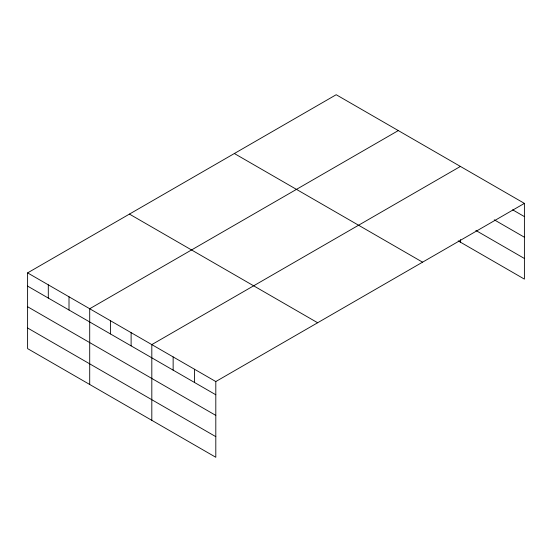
<?xml version="1.0" encoding="UTF-8"?>
<svg xmlns="http://www.w3.org/2000/svg" width="552" height="552" viewBox="0 0 552 552"><rect width="100%" height="100%" fill="white"/><g stroke="black" fill="none" stroke-linecap="round" stroke-linejoin="round"><path stroke-width="0.83" d="M27.6 272.888L215.804 381.549L215.804 457.277L27.6 348.622L27.6 272.888L336.196 94.723L524.4 203.377L524.4 279.112L458.194 240.886M398.302 130.582L89.707 308.747L89.707 384.475M460.409 166.435L151.814 344.607L151.814 420.334M215.804 381.549L524.4 203.377M512.629 209.808L524.4 216.605M494.247 219.82L524.4 237.229M475.858 230.453L524.4 258.481M234.358 153.518L422.563 262.172M129.437 214.093L317.642 322.754M27.6 286.115L215.804 394.77M27.6 306.739L215.804 415.401M27.6 327.991L215.804 436.653M460.409 239.589L460.409 242.169M194.47 369.233L194.47 382.453M173.142 356.916L173.142 370.144M131.114 332.649L131.114 345.876M110.407 320.698L110.407 333.925M69.007 296.797L69.007 310.017M48.3 284.846L48.3 298.066"/></g></svg>
